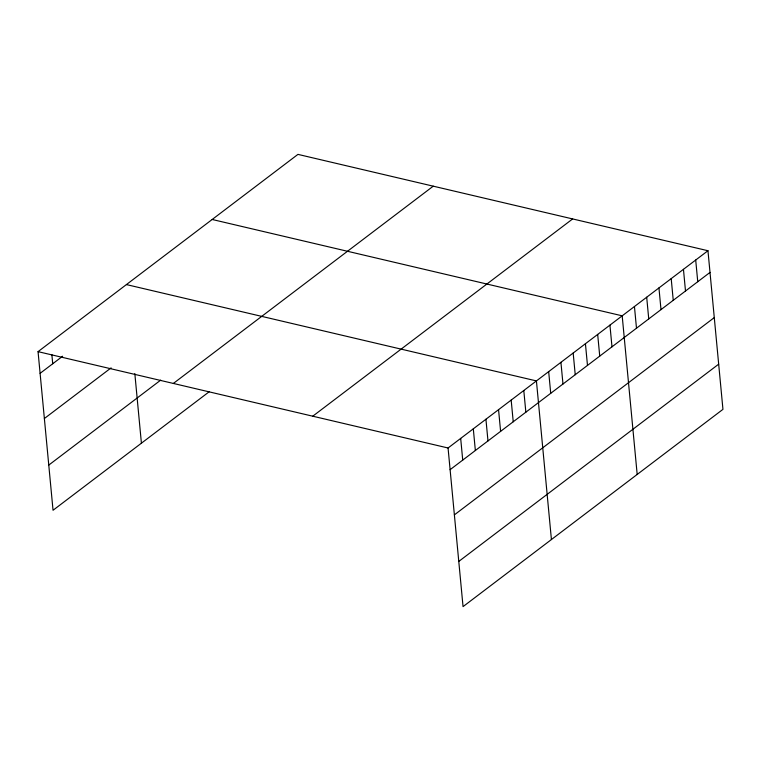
<?xml version="1.0" encoding="UTF-8"?>
<svg xmlns="http://www.w3.org/2000/svg" width="761" height="761" viewBox="0 0 761 761"><rect width="100%" height="100%" fill="white"/><g stroke="black" fill="none" stroke-linecap="round" stroke-linejoin="round"><path stroke-width="1.14" d="M209.265 391.696L53.042 510.27L38.05 351.649L297.951 154.378L707.958 250.73L722.95 409.351L463.049 606.622L448.058 447.991L707.958 250.73M40.105 373.337L62.64 356.224M44.376 418.521L111.096 367.877M48.771 465.085L160.704 380.129M173.356 383.439L433.247 186.179M312.752 416.2L572.653 218.93M450.103 469.68L710.003 272.419M454.374 514.874L714.275 317.603M458.778 561.428L718.679 364.167M212.186 219.482L622.184 315.825L637.185 474.455M126.412 284.576L536.419 380.919L551.421 539.549M38.05 351.649L448.058 447.991M695.706 260.024L697.751 281.722M683.454 269.327L685.499 291.016M671.202 278.631L673.247 300.319M658.95 287.924L660.995 309.613M646.698 297.228L648.743 318.916M634.446 306.521L636.491 328.219M609.932 325.128L611.987 346.816M597.68 334.421L599.735 356.11M585.428 343.725L587.482 365.413M573.176 353.028L575.23 374.716M560.924 362.322L562.978 384.01M548.671 371.625L550.726 393.313M523.796 390.507L525.851 412.196M511.173 400.086L513.228 421.775M498.55 409.665L500.605 431.354M485.927 419.244L487.982 440.942M473.304 428.833L475.359 450.522M460.681 438.412L462.726 460.101M134.83 373.622L141.413 443.206M51.862 354.626L52.728 363.758"/></g></svg>
